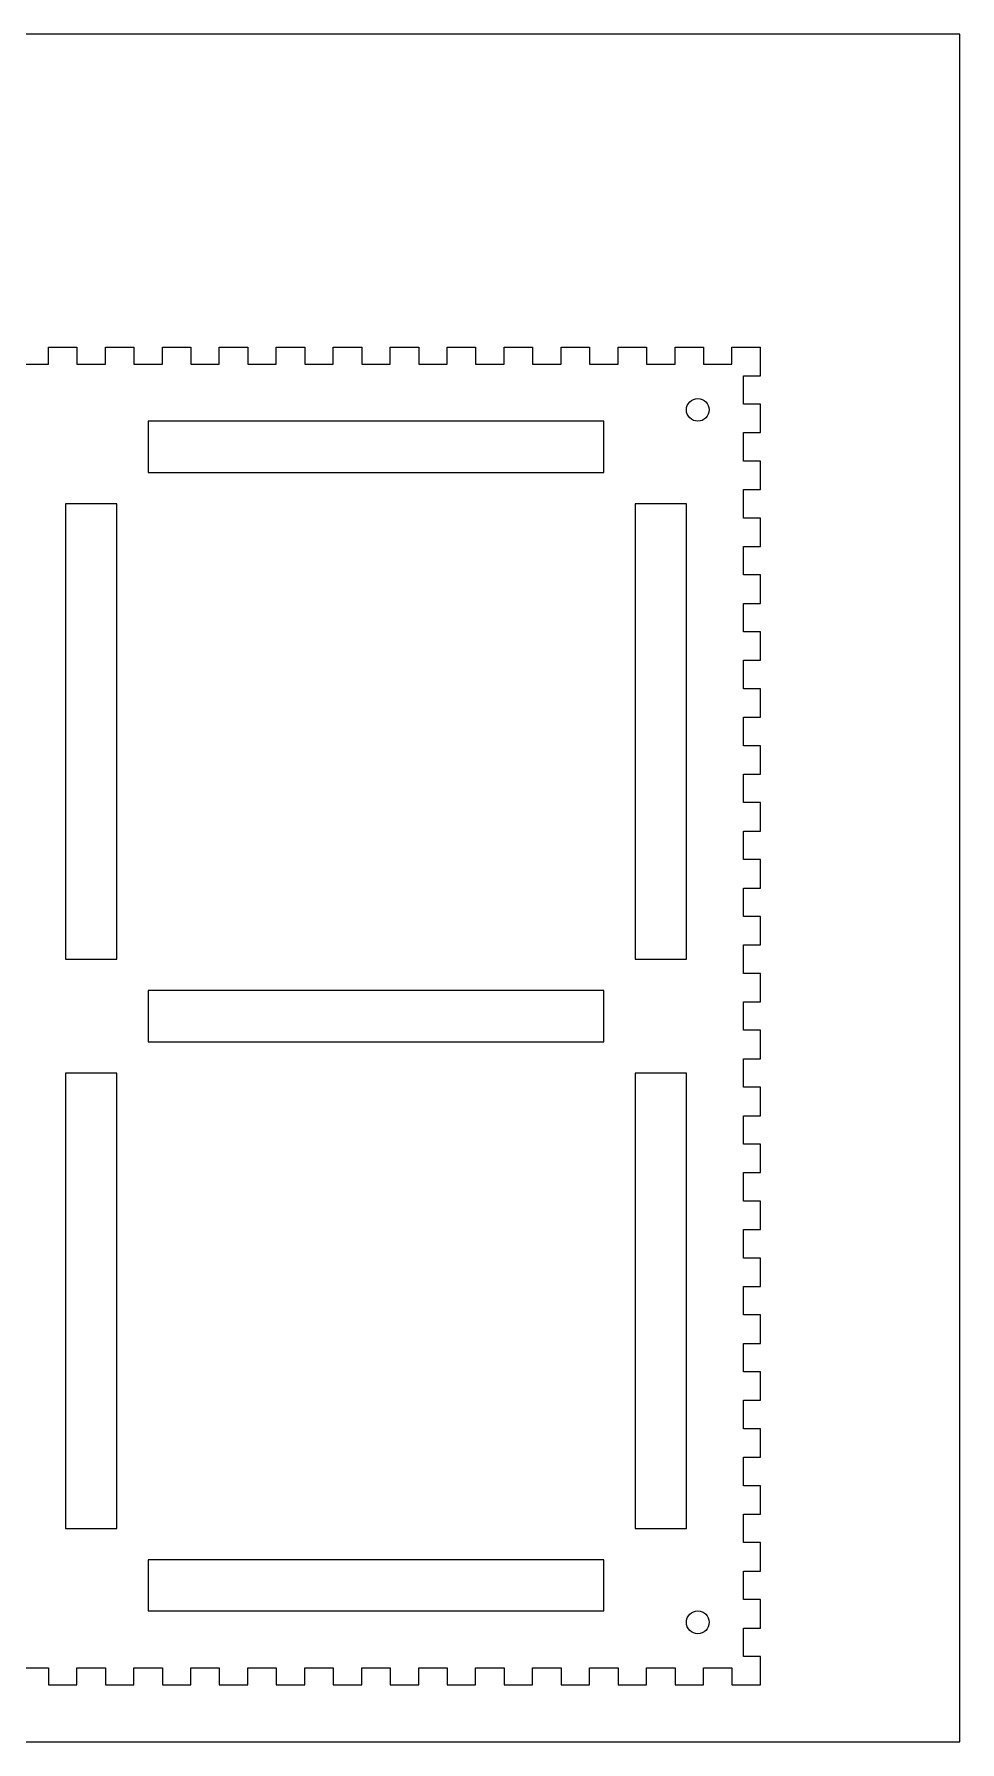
# Model space of a CAD drawing. Header units: millimetres. Extents: x 0 to 600, y 0 to 300.
# Drawn here: x 437.5 to 600, y 0 to 300 of the extents above; entities that cross this region are included whole.
import ezdxf

# ---------------------------------------------------------------- set-up
doc = ezdxf.new("R2010")
doc.units = ezdxf.units.MM
doc.layers.get('0').update_dxf_attribs({"linetype": 'CONTINUOUS', "lineweight": 0})

msp = doc.modelspace()

# ---------------------------------------------------------------- linework, layer by layer
for p, q in [((600, 300), (0, 300)), ((600, 0), (600, 300)), ((440, 242), (440, 245)), ((440, 245), (445, 245)), ((445, 245), (445, 242)), ((450, 242), (450, 245)), ((450, 245), (455, 245)), ((455, 245), (455, 242)), ((460, 242), (460, 245)), ((460, 245), (465, 245)), ((465, 245), (465, 242)), ((470, 242), (470, 245)), ((470, 245), (475, 245)), ((475, 245), (475, 242)), ((480, 242), (480, 245)), ((480, 245), (485, 245)), ((485, 245), (485, 242)), ((490, 242), (490, 245)), ((490, 245), (495, 245)), ((495, 245), (495, 242)), ((500, 242), (500, 245)), ((500, 245), (505, 245)), ((505, 245), (505, 242)), ((510, 242), (510, 245)), ((510, 245), (515, 245)), ((515, 245), (515, 242)), ((520, 242), (520, 245)), ((520, 245), (525, 245)), ((525, 245), (525, 242)), ((530, 242), (530, 245)), ((530, 245), (535, 245)), ((535, 245), (535, 242)), ((540, 242), (540, 245)), ((540, 245), (545, 245)), ((545, 245), (545, 242)), ((550, 242), (550, 245)), ((550, 245), (555, 245)), ((555, 245), (555, 242)), ((560, 242), (560, 245)), ((560, 245), (565, 245)), ((565, 240), (565, 245)), ((435, 242), (440, 242)), ((445, 242), (450, 242)), ((455, 242), (460, 242)), ((465, 242), (470, 242)), ((475, 242), (480, 242)), ((485, 242), (490, 242)), ((495, 242), (500, 242)), ((505, 242), (510, 242)), ((515, 242), (520, 242)), ((525, 242), (530, 242)), ((535, 242), (540, 242)), ((545, 242), (550, 242)), ((555, 242), (560, 242)), ((562, 235), (562, 240)), ((562, 240), (565, 240)), ((565, 235), (562, 235)), ((565, 230), (565, 235)), ((537.5, 232), (457.5, 232)), ((457.5, 232), (457.5, 223)), ((497.5, 232), (497.5, 232)), ((537.5, 223), (537.5, 232)), ((562, 225), (562, 230)), ((562, 230), (565, 230)), ((565, 225), (562, 225)), ((565, 220), (565, 225)), ((457.5, 223), (537.5, 223)), ((497.5, 223), (497.5, 223)), ((562, 215), (562, 220)), ((562, 220), (565, 220)), ((452, 217.5), (443, 217.5)), ((443, 217.5), (443, 137.5)), ((452, 137.5), (452, 217.5)), ((552, 217.5), (543, 217.5)), ((543, 217.5), (543, 137.5)), ((552, 137.5), (552, 217.5)), ((565, 215), (562, 215)), ((565, 210), (565, 215)), ((562, 205), (562, 210)), ((562, 210), (565, 210)), ((565, 205), (562, 205)), ((565, 200), (565, 205)), ((562, 195), (562, 200)), ((562, 200), (565, 200)), ((565, 195), (562, 195)), ((565, 190), (565, 195)), ((562, 185), (562, 190)), ((562, 190), (565, 190)), ((565, 185), (562, 185)), ((565, 180), (565, 185)), ((562, 175), (562, 180)), ((562, 180), (565, 180)), ((443, 177.5), (443, 177.5)), ((452, 177.5), (452, 177.5)), ((543, 177.5), (543, 177.5)), ((552, 177.5), (552, 177.5)), ((565, 175), (562, 175)), ((565, 170), (565, 175)), ((562, 165), (562, 170)), ((562, 170), (565, 170)), ((565, 165), (562, 165)), ((565, 160), (565, 165)), ((562, 155), (562, 160)), ((562, 160), (565, 160)), ((565, 155), (562, 155)), ((565, 150), (565, 155)), ((562, 145), (562, 150)), ((562, 150), (565, 150)), ((565, 145), (562, 145)), ((565, 140), (565, 145)), ((562, 135), (562, 140)), ((562, 140), (565, 140)), ((443, 137.5), (452, 137.5)), ((543, 137.5), (552, 137.5)), ((565, 135), (562, 135)), ((565, 130), (565, 135)), ((537.5, 132), (457.5, 132)), ((457.5, 132), (457.5, 123)), ((537.5, 123), (537.5, 132)), ((562, 125), (562, 130)), ((562, 130), (565, 130)), ((457.5, 123), (537.5, 123)), ((497.5, 123), (497.5, 123)), ((565, 125), (562, 125)), ((565, 120), (565, 125)), ((562, 115), (562, 120)), ((562, 120), (565, 120)), ((452, 117.5), (443, 117.5)), ((443, 117.5), (443, 37.5)), ((452, 37.5), (452, 117.5)), ((552, 117.5), (543, 117.5)), ((543, 117.5), (543, 37.5)), ((552, 37.5), (552, 117.5)), ((565, 115), (562, 115)), ((565, 110), (565, 115)), ((562, 105), (562, 110)), ((562, 110), (565, 110)), ((565, 105), (562, 105)), ((565, 100), (565, 105)), ((562, 95), (562, 100)), ((562, 100), (565, 100)), ((565, 95), (562, 95)), ((565, 90), (565, 95)), ((562, 85), (562, 90)), ((562, 90), (565, 90)), ((565, 85), (562, 85)), ((565, 80), (565, 85)), ((562, 75), (562, 80)), ((562, 80), (565, 80)), ((443, 77.5), (443, 77.5)), ((452, 77.5), (452, 77.5)), ((543, 77.5), (543, 77.5)), ((552, 77.5), (552, 77.5)), ((565, 75), (562, 75)), ((565, 70), (565, 75)), ((562, 65), (562, 70)), ((562, 70), (565, 70)), ((565, 65), (562, 65)), ((565, 60), (565, 65)), ((562, 55), (562, 60)), ((562, 60), (565, 60)), ((565, 55), (562, 55)), ((565, 50), (565, 55)), ((562, 45), (562, 50)), ((562, 50), (565, 50)), ((565, 45), (562, 45)), ((565, 40), (565, 45)), ((562, 35), (562, 40)), ((562, 40), (565, 40)), ((443, 37.5), (452, 37.5)), ((543, 37.5), (552, 37.5)), ((565, 35), (562, 35)), ((565, 30), (565, 35)), ((537.5, 32), (457.5, 32)), ((457.5, 32), (457.5, 23)), ((537.5, 23), (537.5, 32)), ((562, 25), (562, 30)), ((562, 30), (565, 30)), ((565, 25), (562, 25)), ((565, 20), (565, 25)), ((457.5, 23), (537.5, 23)), ((497.5, 23), (497.5, 23)), ((562, 15), (562, 20)), ((562, 20), (565, 20)), ((565, 15), (562, 15)), ((565, 10), (565, 15)), ((435, 13), (440, 13)), ((440, 13), (440, 10)), ((445, 10), (445, 13)), ((445, 13), (450, 13)), ((450, 13), (450, 10)), ((455, 10), (455, 13)), ((455, 13), (460, 13)), ((460, 13), (460, 10)), ((465, 10), (465, 13)), ((465, 13), (470, 13)), ((470, 13), (470, 10)), ((475, 10), (475, 13)), ((475, 13), (480, 13)), ((480, 13), (480, 10)), ((485, 10), (485, 13)), ((485, 13), (490, 13)), ((490, 13), (490, 10)), ((495, 10), (495, 13)), ((495, 13), (500, 13)), ((500, 13), (500, 10)), ((505, 10), (505, 13)), ((505, 13), (510, 13)), ((510, 13), (510, 10)), ((515, 10), (515, 13)), ((515, 13), (520, 13)), ((520, 13), (520, 10)), ((525, 10), (525, 13)), ((525, 13), (530, 13)), ((530, 13), (530, 10)), ((535, 10), (535, 13)), ((535, 13), (540, 13)), ((540, 13), (540, 10)), ((545, 10), (545, 13)), ((545, 13), (550, 13)), ((550, 13), (550, 10)), ((555, 10), (555, 13)), ((555, 13), (560, 13)), ((560, 13), (560, 10)), ((440, 10), (445, 10)), ((450, 10), (455, 10)), ((460, 10), (465, 10)), ((470, 10), (475, 10)), ((480, 10), (485, 10)), ((490, 10), (495, 10)), ((500, 10), (505, 10)), ((510, 10), (515, 10)), ((520, 10), (525, 10)), ((530, 10), (535, 10)), ((540, 10), (545, 10)), ((550, 10), (555, 10)), ((560, 10), (565, 10)), ((0, 0), (600, 0))]:
    msp.add_line(p, q)
for centre in [(554, 234), (554, 21)]:
    msp.add_circle(centre, 2)

doc.saveas('drawing.dxf')
